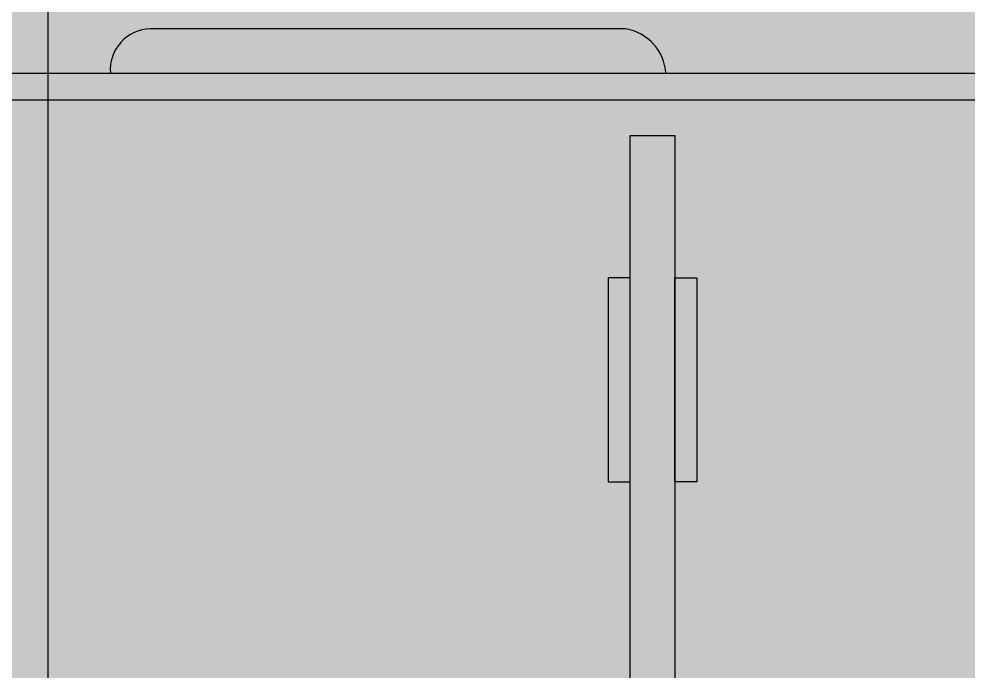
# Model space of a CAD drawing. Header units: millimetres. Extents: x -4144 to 24821, y -10508 to 12478.
# Drawn here: x 2289 to 3021, y 270 to 773 of the extents above; entities that cross this region are included whole.
import ezdxf
from ezdxf.enums import TextEntityAlignment as Align

# ---------------------------------------------------------------- set-up
doc = ezdxf.new("R2010")
doc.units = ezdxf.units.MM
doc.set_wipeout_variables(frame=1)
doc.layers.add('Техника. Кран LR 1280', color=250, linetype='Continuous')
doc.layers.add('Техника. Кран LR 1280 Штрих', color=31, linetype='Continuous')
doc.styles.get("Standard").update_dxf_attribs({"font": 'arial.ttf'})

# ---------------------------------------------------------------- blocks, each defined once
blk = doc.blocks.new('BLOCK-20181117.118334618')
at = {"color": 0, "linetype": 'ByBlock', "lineweight": -2}
blk.add_wipeout([(3113.6554292434334, -445.7799637397102), (3099.852386319091, -438.97564680517826), (-3826.942253038023, -438.97564680517826), (-3826.942253038023, -384.15229321834295), (-3813.3336191689546, -384.15229321834295), (-3813.3336191689546, 272.1429414442655), (-2513.514675617402, 445.779963739712), (1721.4921844374746, 445.779963739712), (1728.296501372011, 438.78123774990763), (3826.942253038025, -10.30367992943502), (3823.4428900431208, -30.911039788311427), (3823.4428900431208, -445.7799637397102)], dxfattribs=at)
at = {"layer": 'Техника. Кран LR 1280 Штрих', "lineweight": -2}
h = blk.add_hatch(color=256, dxfattribs=at)
h.dxf.hatch_style = 1
h.paths.add_polyline_path([(3823.442890043123, -445.7799637397111), (3113.655429243438, -445.7799637397111), (3099.852386319093, -438.9756468051783), (-3826.942253038025, -438.9756468051783), (-3826.942253038025, -384.1522932183434), (-3813.333619168952, -384.1522932183434), (-3813.333619168952, 272.1429414442682), (-2513.5146756174, 445.7799637397111), (1721.492184437477, 445.7799637397111), (1728.29650137201, 438.7812377499067), (3826.942253038025, -10.30367992943502), (3823.442890043123, -30.91103978831234)])
at = {"color": 0, "linetype": 'ByBlock', "lineweight": -2, "ltscale": 20, "transparency": 16777216}
for points in [[(3823.442890043123, -445.7799637397111), (3113.655429243438, -445.7799637397111), (3099.852386319093, -438.9756468051783), (-3826.942253038025, -438.9756468051783), (-3826.942253038025, -384.1522932183434), (-3813.333619168952, -384.1522932183434), (-3813.333619168952, 272.1429414442682), (-2513.5146756174, 445.7799637397111), (1721.492184437477, 445.7799637397111), (1728.29650137201, 438.7812377499067), (3826.942253038025, -10.30367992943502), (3823.442890043123, -30.91103978831234), (3823.442890043123, -445.7799637397111)], [(3823.442890043123, -384.1522932183434), (-3778.92321638573, -384.1522932183434), (-3778.92321638573, 253.7038171305394), (-2510.209721677769, 425.1726038808338), (1724.693436472182, 425.1726038808338), (3823.442890043123, -30.91103978831234)]]:
    blk.add_lwpolyline(points, dxfattribs=at)
for points in [[(85.73439337514719, 397.7609270874163), (85.73439337514719, -356.7406164249333), (51.32399059192539, -356.7406164249333), (51.32399059192539, 397.7609270874163)], [(34.21599372795026, 287.9198108584897), (34.21599372795026, 130.2540670325325), (51.32399059192539, 130.2540670325325), (51.32399059192539, 287.9198108584897)], [(102.8423902391223, 287.9198108584897), (102.8423902391223, 130.2540670325325), (85.73439337514719, 130.2540670325325), (85.73439337514719, 287.9198108584897)]]:
    blk.add_lwpolyline(points, close=True, dxfattribs=at)
blk = doc.blocks.new('BLOCK-20181117.11843043')
at = {"color": 0, "linetype": 'ByBlock', "lineweight": -2}
blk.add_wipeout([(-3151.050628911585, 1109.789873661648), (-3185.342637461434, 1167.490232446802), (-3189.482496932913, 1234.4837755526482), (-3162.5554362353137, 1295.9671607595988), (-3110.511439143109, 1338.3546072618942), (-3044.8504960093064, 1352.2799008350312), (-2980.0814888336968, 1334.6660152953705), (-2930.516211469735, 1289.4050328253447), (-2926.034539647336, 1282.3221285770346), (-2074.6362333398656, 1282.3221285770346), (-2074.6362333398656, 1299.6245344962817), (-1988.90183996472, 1350.9485250882071), (1985.4024769698183, 1350.9485250882071), (2077.9411872795017, 1299.6245344962817), (2077.9411872795017, 1282.3221285770346), (2879.0320015512525, 1282.322128577036), (2879.0320015512525, 1282.322128577036), (2925.8562305475584, 1330.4133422570821), (2989.4801700093617, 1351.7971581391757), (3055.845047918538, 1341.748464969488), (3110.2864361301486, 1302.4876893287642), (3140.774600684119, 1242.6901552955915), (3140.572672434326, 1175.5691267032025), (3111.8995252003274, 1118.5218360031295), (2115.6565440023514, 1251.605497843987), (-2119.350316052525, 1251.605497843987), (-2126.1546329870625, 1244.6067718541826), (-3184.346790500664, 1018.1663935441852)], dxfattribs=at)
at = {"layer": 'Техника. Кран LR 1280 Штрих', "lineweight": -2}
h = blk.add_hatch(color=253, dxfattribs=at)
h.dxf.hatch_style = 1
edge = h.paths.add_edge_path()
edge.add_arc((-3048.887013518424, 1209.547177097791), 142.7897891974528, 30.641515138044497, 224.3172327366023, ccw=False)
edge.add_line((-2926.034539647335, 1282.322128577034), (-2074.636233339865, 1282.322128577034))
edge.add_line((-2074.636233339865, 1282.322128577034), (-2074.636233339865, 1299.624534496281))
edge.add_line((-2074.636233339865, 1299.624534496281), (-1988.901839964718, 1350.948525088206))
edge.add_line((-1988.901839964718, 1350.948525088206), (1985.402476969815, 1350.948525088206))
edge.add_line((1985.402476969815, 1350.948525088206), (2077.941187279503, 1299.624534496281))
edge.add_line((2077.941187279503, 1299.624534496281), (2077.941187279503, 1282.322128577034))
edge.add_line((2077.941187279503, 1282.322128577034), (2879.032001551248, 1282.322128577034))
edge.add_arc((3001.884475422339, 1209.547177097791), 142.789789197454, -39.604012106766675, 149.3584848619559, ccw=False)
edge.add_line((3111.89952520033, 1118.521836003129), (2115.656544002348, 1251.605497843986))
edge.add_line((2115.656544002348, 1251.605497843986), (-2119.350316052529, 1251.605497843986))
edge.add_line((-2119.350316052529, 1251.605497843986), (-2126.154632987062, 1244.606771854182))
edge.add_line((-2126.154632987062, 1244.606771854182), (-3184.346790500662, 1018.166393544185))
edge.add_line((-3184.346790500662, 1018.166393544185), (-3151.050628911587, 1109.789873661647))
at = {"color": 0, "linetype": 'ByBlock', "lineweight": -2}
blk.add_lwpolyline([(-3151.050628911587, 1109.789873661647, -1.12707689131897), (-2926.034539647335, 1282.322128577034), (-2074.636233339865, 1282.322128577034), (-2074.636233339865, 1299.624534496281), (-1988.901839964718, 1350.948525088206), (1985.402476969815, 1350.948525088206), (2077.941187279503, 1299.624534496281), (2077.941187279503, 1282.322128577034), (2879.032001551248, 1282.322128577034, -1.081438828539655), (3111.89952520033, 1118.521836003129), (2115.656544002348, 1251.605497843986), (-2119.350316052529, 1251.605497843986), (-2126.154632987062, 1244.606771854182), (-3184.346790500662, 1018.166393544185)], format="xyb", close=True, dxfattribs=at)
at = {"color": 0, "linetype": 'ByBlock', "lineweight": -2, "ltscale": 20, "transparency": 16777216}
blk.add_lwpolyline([(-476.6165519479036, 1251.605497843986, -0.3506297457936712), (-445.705512159584, 1285.821491571936), (-78.66121580521576, 1285.821491571936, -0.4358228060599446), (-47.94458507217496, 1251.605497843986)], format="xyb", dxfattribs=at)
at = {"color": 0, "linetype": 'ByBlock', "lineweight": -2, "xscale": -1}
blk.add_blockref('BLOCK-20181117.118334618', (-397.8581316150521, 805.825534104275), dxfattribs=at)
blk = doc.blocks.new('*U102')
at = {"color": 0, "linetype": 'ByBlock', "lineweight": -2, "ltscale": 20, "transparency": 16777216, "xscale": -1}
blk.add_blockref('BLOCK-20181117.11843043', (0, 0), dxfattribs=at)
at = {"layer": 'Техника. Кран LR 1280', "lineweight": -2}
for tag, height, p in [('МАРКА', 250, (-3740.851708006118, 3018.110567181704)), ('МОДЕЛЬ', 200, (-3740.851708006118, 2608.460380315968)), ('СТРЕЛА', 50, (21700.09720452765, -2028.365654193055)), ('ВЫЛЕТ', 50, (21700.09720452765, -2127.006201579572))]:
    blk.add_attdef(tag, text='', height=height, dxfattribs=at).set_placement(p, align=Align.MIDDLE)
at = {"layer": 'Техника. Кран LR 1280', "lineweight": -2, "ltscale": 20, "transparency": 16777216}
blk.add_line((0, 0), (0, 4967.539553801158), dxfattribs=at)

msp = doc.modelspace()

# ---------------------------------------------------------------- block references
at = {"layer": 'Техника. Кран LR 1280', "linetype": 'Continuous'}
msp.add_blockref('*U102', (2311.505347885876, -520.5115478210173), dxfattribs=at)

doc.saveas('drawing.dxf')
